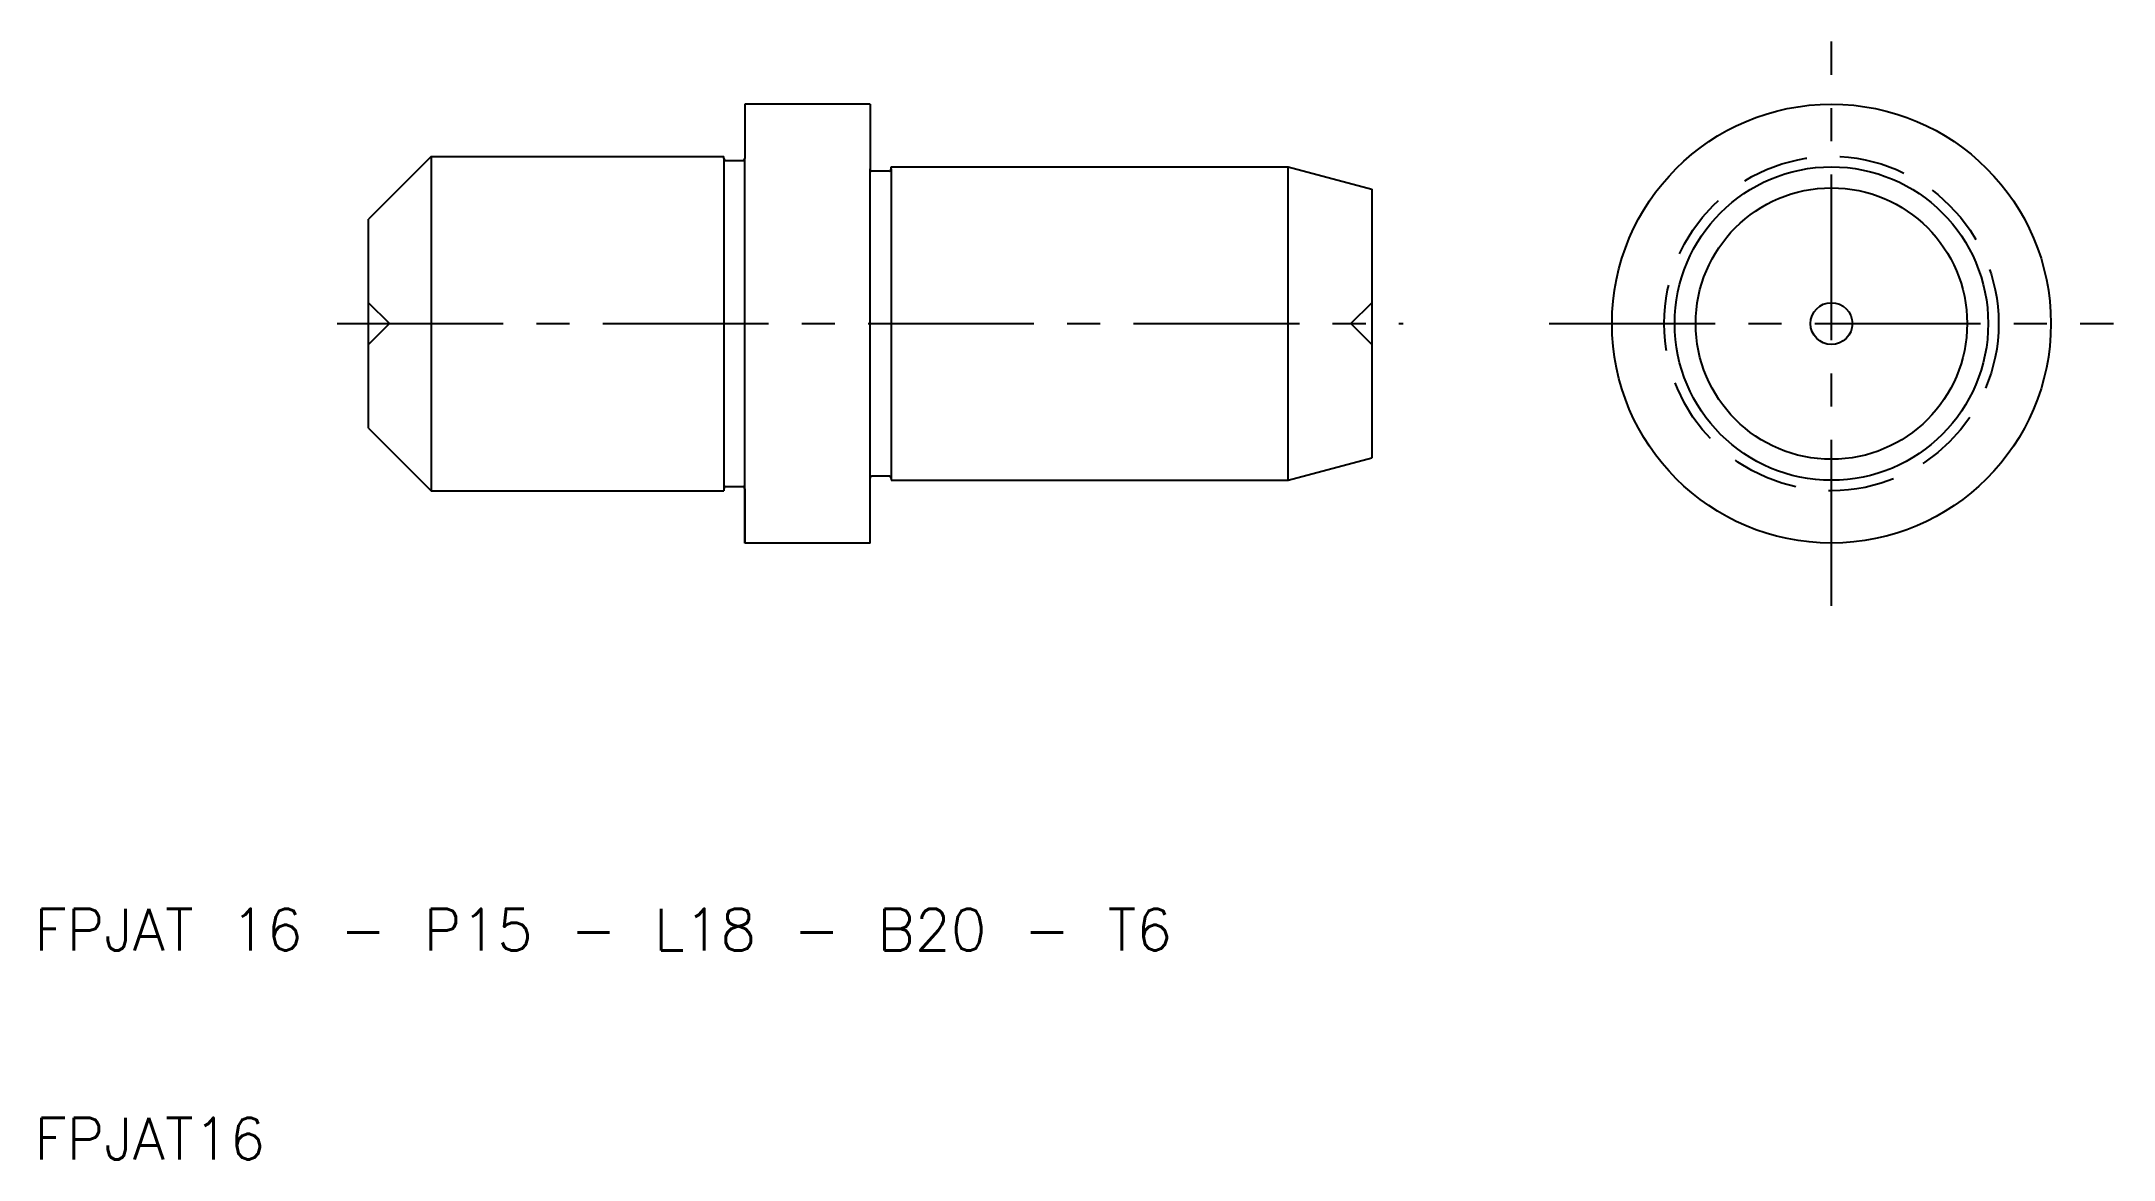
# Model space of a CAD drawing. Extents: x 10.3 to 109.5, y 10 to 63.5.
import ezdxf

# ---------------------------------------------------------------- set-up
doc = ezdxf.new("R2010")
doc.units = 0
doc.header["$LTSCALE"] = 0.25
doc.linetypes.add('CENTER', pattern=[50.8, 31.75, -6.35, 6.35, -6.35])
doc.linetypes.add('DASHED', pattern=[19.05, 12.7, -6.35])
doc.layers.get('0').update_dxf_attribs({"linetype": 'CONTINUOUS'})
doc.layers.add('CENTER', color=1, linetype='CENTER')
doc.styles.get("Standard").update_dxf_attribs({"font": 'txt.shx', "bigfont": 'extfont.shx'})

msp = doc.modelspace()

# ---------------------------------------------------------------- linework, layer by layer
for p, q in [((50, 60.5), (44, 60.5)), ((44, 60.5), (44, 57.9)), ((50, 60.5), (50, 57.4)), ((29, 58), (26, 55)), ((29, 58), (29, 42)), ((29, 58), (43, 58)), ((43, 57.9), (43, 58)), ((43, 57.9), (43, 42.1)), ((43.1, 57.8), (43.9, 57.8)), ((44, 42.1), (44, 57.9)), ((50, 42.6), (50, 57.4)), ((50.9, 57.3), (50.1, 57.3)), ((51, 57.5), (70, 57.5)), ((51, 57.4), (51, 57.5)), ((51, 57.4), (51, 57.5)), ((51, 57.4), (51, 42.6)), ((70, 42.5), (70, 57.5)), ((70, 57.5), (74, 56.428203)), ((74, 56.428203), (74, 43.571797)), ((26, 45), (26, 55)), ((26, 45), (29, 42)), ((50.9, 42.7), (50.1, 42.7)), ((70, 42.5), (74, 43.571797)), ((29, 42), (43, 42)), ((43, 42.1), (43, 42)), ((43.1, 42.2), (43.9, 42.2)), ((44, 39.5), (44, 42.1)), ((44, 42.1), (44, 39.5)), ((50, 39.5), (50, 42.6)), ((51, 42.6), (51, 42.5)), ((51, 42.5), (70, 42.5)), ((50, 39.5), (44, 39.5))]:
    msp.add_line(p, q)
at = {"color": 3, "linetype": 'DASHED'}
for p, q in [((27, 50), (26, 51)), ((73, 50), (74, 51)), ((27, 50), (26, 49)), ((73, 50), (74, 49))]:
    msp.add_line(p, q, dxfattribs=at)
for radius in [10.5, 7.5, 6.495191, 1]:
    msp.add_circle((96, 50), radius)
msp.add_circle((96, 50), 8, dxfattribs=at)
for centre, start, end in [((43.1, 57.9), 180, 270), ((43.9, 57.9), 270, 0), ((50.1, 57.4), 180, 270), ((50.9, 57.4), 270, 0), ((50.1, 42.6), 90, 180), ((50.9, 42.6), 0, 90), ((43.1, 42.1), 90, 180), ((43.9, 42.1), 0, 90)]:
    msp.add_arc(centre, 0.1, start, end)
at = {"layer": 'CENTER', "color": 1, "linetype": 'CENTER'}
for p, q in [((96, 36.5), (96, 63.5)), ((24.5, 50), (75.5, 50)), ((82.5, 50), (109.5, 50))]:
    msp.add_line(p, q, dxfattribs=at)

# ---------------------------------------------------------------- texts
for s, p in [('FPJAT 16 - P15 - L18 - B20 - T6', (10, 20)), ('FPJAT16', (10, 10))]:
    msp.add_text(s, height=2).set_placement(p)

doc.saveas('drawing.dxf')
